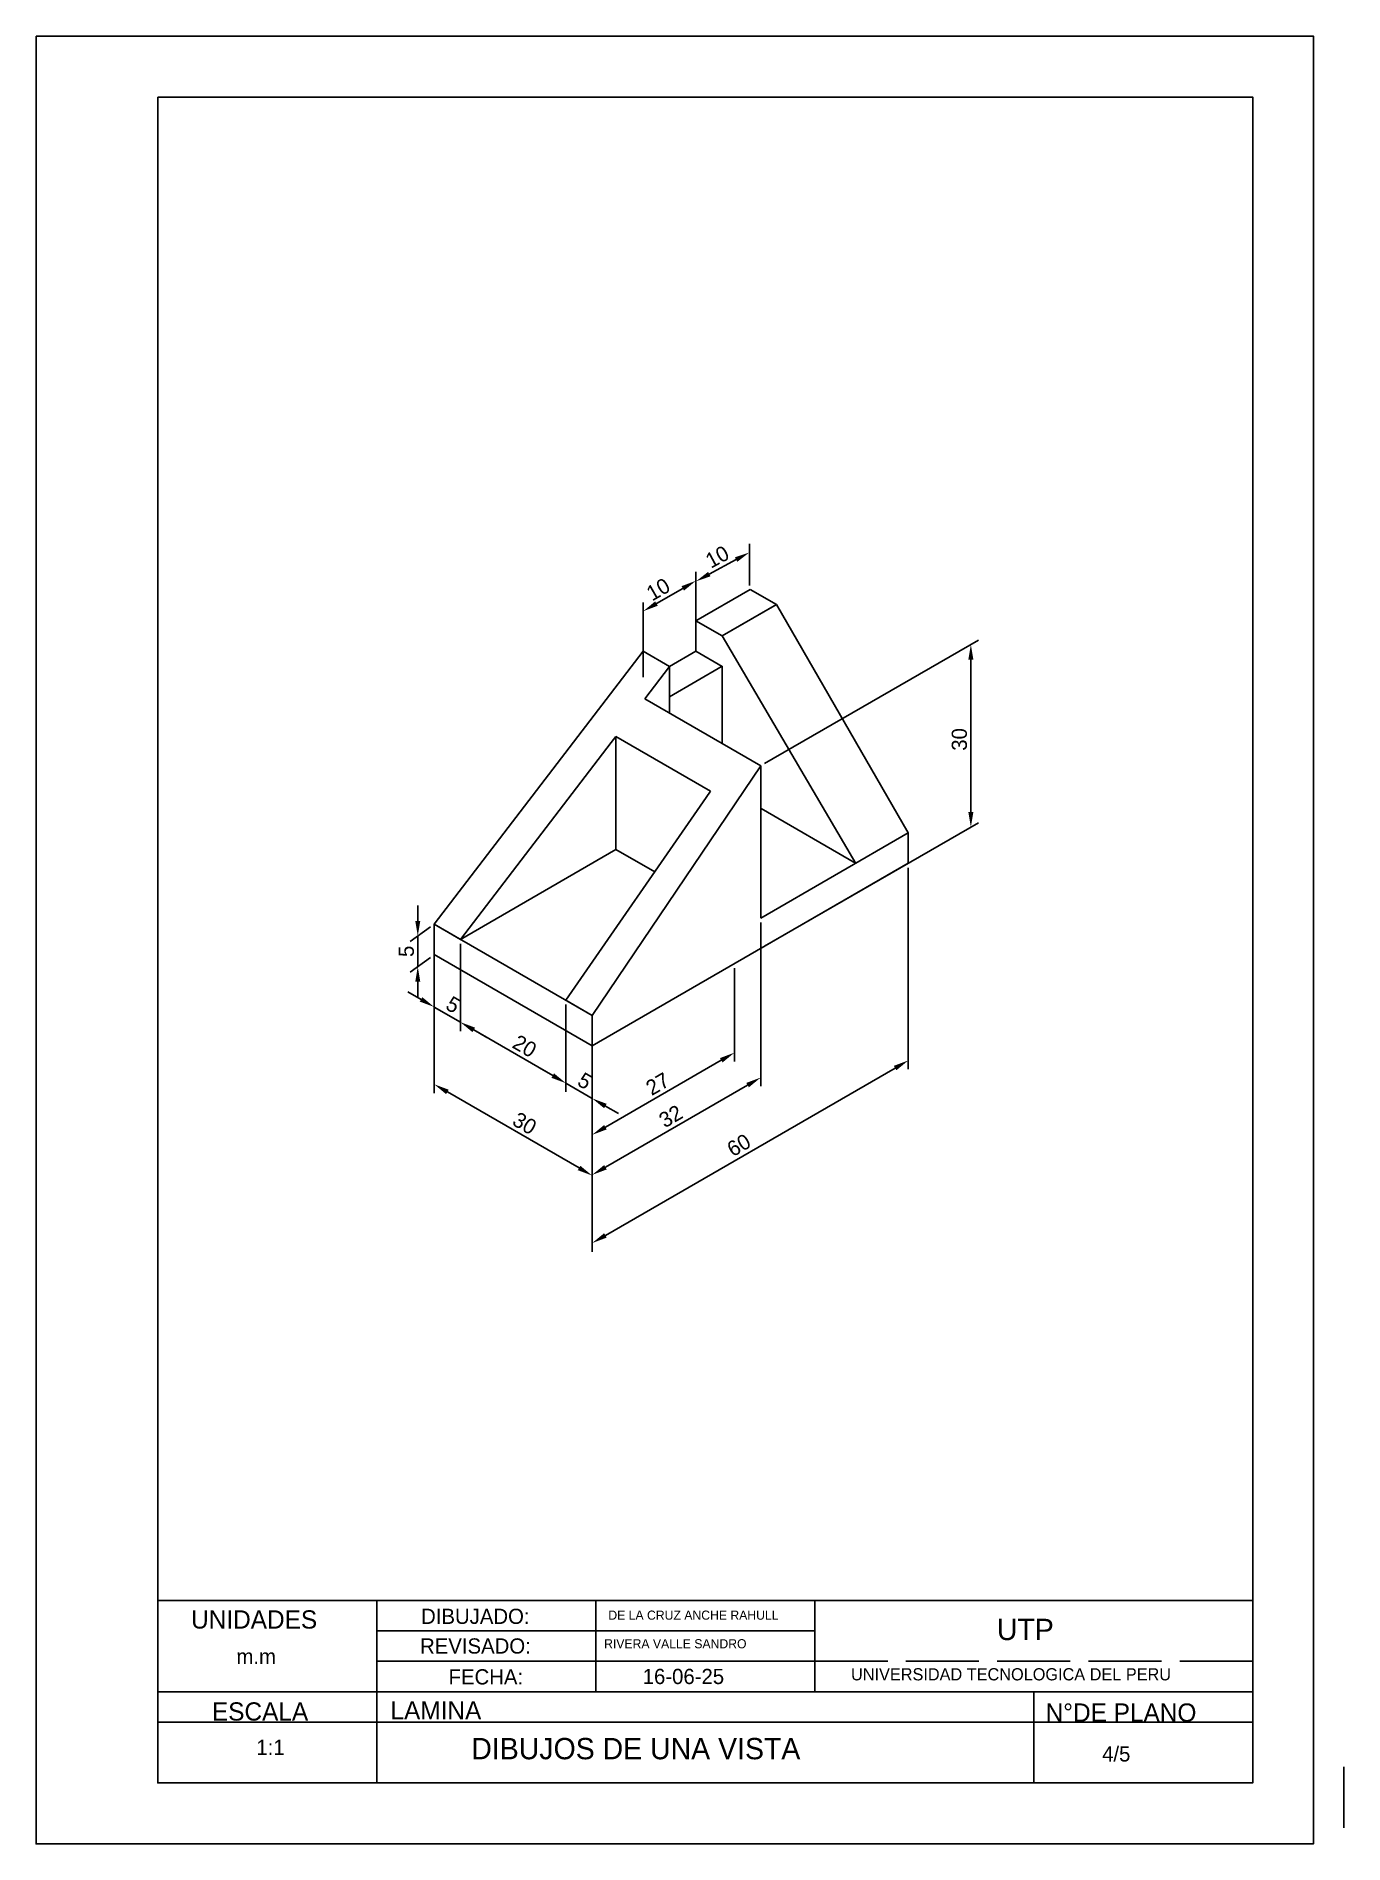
# Model space of a CAD drawing. Header units: millimetres. Extents: x 267 to 482, y 101 to 398.
import ezdxf

# ---------------------------------------------------------------- set-up
doc = ezdxf.new("R2010")
doc.units = ezdxf.units.MM
doc.linetypes.add('ACAD_ISO02W100', pattern=[15, 12, -3])
doc.dimstyles.new('ISO-25', dxfattribs={"dimtxt": 2.5, "dimasz": 2.5, "dimexe": 1.25, "dimexo": 0.625, "dimtad": 1, "dimtxsty": 'Standard', "dimcen": 2.5, "dimadec": 0, "dimazin": 0, "dimtfac": 1, "dimtmove": 0, "dimatfit": 3, "dimfxl": 1, "dimarcsym": 0})

# ---------------------------------------------------------------- blocks, each defined once
blk = doc.blocks.new('*D1')
at = {"color": 0, "lineweight": -2, "transparency": 16777216}
for p, q in [((386.28, 252.2), (386.28, 225.28)), ((358.56, 236.2), (358.56, 209.28)), ((360.73, 211.98), (384.11, 225.48))]:
    blk.add_line(p, q, dxfattribs=at)
at = {"color": 0, "transparency": 16777216}
for points in [[(383.9, 225.84), (384.32, 225.12), (386.28, 226.73)], [(360.52, 212.34), (360.94, 211.62), (358.56, 210.73)]]:
    blk.add_solid(points, dxfattribs=at)
at = {"layer": 'Defpoints', "color": 0, "transparency": 16777216}
for p in [(386.28, 252.93), (358.56, 236.93), (386.28, 226.73)]:
    blk.add_point(p, dxfattribs=at)
at = {"color": 0, "transparency": 16777216, "insert": (371.48, 220.35), "char_height": 2.5, "attachment_point": 5, "rotation": 30}
blk.add_mtext('32', dxfattribs=at)
blk = doc.blocks.new('*D2')
at = {"color": 0, "lineweight": -2, "transparency": 16777216}
for p, q in [((381.95, 244.7), (381.95, 229.36)), ((358.56, 231.2), (358.56, 215.86)), ((360.73, 218.56), (379.78, 229.56))]:
    blk.add_line(p, q, dxfattribs=at)
at = {"color": 0, "transparency": 16777216}
for points in [[(379.57, 229.92), (379.99, 229.2), (381.95, 230.81)], [(360.52, 218.92), (360.94, 218.2), (358.56, 217.31)]]:
    blk.add_solid(points, dxfattribs=at)
at = {"layer": 'Defpoints', "color": 0, "transparency": 16777216}
for p in [(381.95, 245.43), (358.56, 231.93), (381.95, 230.81)]:
    blk.add_point(p, dxfattribs=at)
at = {"color": 0, "transparency": 16777216, "insert": (369.32, 225.68), "char_height": 2.5, "attachment_point": 5, "rotation": 30}
blk.add_mtext('27', dxfattribs=at)
blk = doc.blocks.new('*D3')
at = {"color": 0, "lineweight": -2, "transparency": 16777216}
for p, q in [((375.61, 297.49), (375.61, 309.78)), ((373.45, 307.09), (369.12, 304.59)), ((366.95, 292.49), (366.95, 304.78))]:
    blk.add_line(p, q, dxfattribs=at)
at = {"color": 0, "transparency": 16777216}
for points in [[(373.24, 307.45), (373.66, 306.73), (375.61, 308.34)], [(368.91, 304.95), (369.33, 304.23), (366.95, 303.34)]]:
    blk.add_solid(points, dxfattribs=at)
at = {"layer": 'Defpoints', "color": 0, "transparency": 16777216}
for p in [(366.95, 303.34), (375.61, 296.77), (366.95, 291.77)]:
    blk.add_point(p, dxfattribs=at)
at = {"color": 0, "transparency": 16777216, "insert": (369.41, 306.92), "char_height": 2.5, "attachment_point": 5, "rotation": 30}
blk.add_mtext('10', dxfattribs=at)
blk = doc.blocks.new('*D4')
at = {"color": 0, "lineweight": -2, "transparency": 16777216}
for p, q in [((384.41, 307.56), (384.41, 314.42)), ((375.61, 302.81), (375.61, 309.67)), ((377.81, 309.43), (382.21, 311.81))]:
    blk.add_line(p, q, dxfattribs=at)
at = {"color": 0, "transparency": 16777216}
for points in [[(382.01, 312.18), (382.41, 311.45), (384.41, 313)], [(377.62, 309.8), (378.01, 309.07), (375.61, 308.24)]]:
    blk.add_solid(points, dxfattribs=at)
at = {"layer": 'Defpoints', "color": 0, "transparency": 16777216}
for p in [(384.41, 313), (384.41, 306.85), (375.61, 302.1)]:
    blk.add_point(p, dxfattribs=at)
at = {"color": 0, "transparency": 16777216, "insert": (379.12, 312.27), "char_height": 2.5, "attachment_point": 5, "rotation": 28.4015}
blk.add_mtext('10', dxfattribs=at)
blk = doc.blocks.new('*D5')
at = {"color": 0, "lineweight": -2, "transparency": 16777216}
for p, q in [((410.53, 261.2), (410.53, 228.09)), ((358.56, 231.2), (358.56, 198.09)), ((360.73, 200.78), (408.36, 228.28))]:
    blk.add_line(p, q, dxfattribs=at)
at = {"color": 0, "transparency": 16777216}
for points in [[(408.15, 228.64), (408.57, 227.92), (410.53, 229.53)], [(360.52, 201.14), (360.94, 200.42), (358.56, 199.53)]]:
    blk.add_solid(points, dxfattribs=at)
at = {"layer": 'Defpoints', "color": 0, "transparency": 16777216}
for p in [(410.53, 261.93), (358.56, 231.93), (410.53, 229.53)]:
    blk.add_point(p, dxfattribs=at)
at = {"color": 0, "transparency": 16777216, "insert": (382.67, 215.61), "char_height": 2.5, "attachment_point": 5, "rotation": 30}
blk.add_mtext('60', dxfattribs=at)
blk = doc.blocks.new('*D6')
at = {"color": 0, "lineweight": -2, "transparency": 16777216}
for p, q in [((332.58, 246.2), (332.58, 224.17)), ((358.56, 231.2), (358.56, 209.17)), ((334.75, 224.36), (356.4, 211.86))]:
    blk.add_line(p, q, dxfattribs=at)
at = {"color": 0, "transparency": 16777216}
for points in [[(334.96, 224.72), (334.54, 224), (332.58, 225.61)], [(356.61, 212.22), (356.19, 211.5), (358.56, 210.61)]]:
    blk.add_solid(points, dxfattribs=at)
at = {"layer": 'Defpoints', "color": 0, "transparency": 16777216}
for p in [(332.58, 246.93), (358.56, 231.93), (358.56, 210.61)]:
    blk.add_point(p, dxfattribs=at)
at = {"color": 0, "transparency": 16777216, "insert": (347.45, 219.19), "char_height": 2.5, "attachment_point": 5, "rotation": 330}
blk.add_mtext('30', dxfattribs=at)
blk = doc.blocks.new('*D7')
at = {"color": 0, "lineweight": -2, "transparency": 16777216}
for p, q in [((336.91, 248.7), (336.91, 234.35)), ((354.23, 238.7), (354.23, 224.35)), ((339.08, 234.55), (352.07, 227.05))]:
    blk.add_line(p, q, dxfattribs=at)
at = {"color": 0, "transparency": 16777216}
for points in [[(339.29, 234.91), (338.87, 234.18), (336.91, 235.8)], [(352.28, 227.41), (351.86, 226.68), (354.23, 225.8)]]:
    blk.add_solid(points, dxfattribs=at)
at = {"layer": 'Defpoints', "color": 0, "transparency": 16777216}
for p in [(336.91, 249.43), (354.23, 239.43), (354.23, 225.8)]:
    blk.add_point(p, dxfattribs=at)
at = {"color": 0, "transparency": 16777216, "insert": (347.45, 231.88), "char_height": 2.5, "attachment_point": 5, "rotation": 330}
blk.add_mtext('20', dxfattribs=at)
blk = doc.blocks.new('*D8')
at = {"color": 0, "lineweight": -2, "transparency": 16777216}
for p, q in [((332.58, 251.2), (332.58, 236.87)), ((336.91, 248.7), (336.91, 234.37)), ((330.42, 239.56), (328.25, 240.81)), ((332.58, 238.31), (336.91, 235.81)), ((339.08, 234.56), (341.24, 233.31))]:
    blk.add_line(p, q, dxfattribs=at)
at = {"color": 0, "transparency": 16777216}
for points in [[(330.63, 239.92), (330.21, 239.2), (332.58, 238.31)], [(339.29, 234.92), (338.87, 234.2), (336.91, 235.81)]]:
    blk.add_solid(points, dxfattribs=at)
at = {"layer": 'Defpoints', "color": 0, "transparency": 16777216}
for p in [(332.58, 251.93), (336.91, 249.43), (336.91, 235.81)]:
    blk.add_point(p, dxfattribs=at)
at = {"color": 0, "transparency": 16777216, "insert": (335.69, 238.68), "char_height": 2.5, "attachment_point": 5, "rotation": 330}
blk.add_mtext('5', dxfattribs=at)
blk = doc.blocks.new('*D9')
at = {"color": 0, "lineweight": -2, "transparency": 16777216}
for p, q in [((354.23, 238.7), (354.23, 224.35)), ((358.56, 236.2), (358.56, 221.85)), ((352.07, 227.04), (349.9, 228.29)), ((354.23, 225.79), (358.56, 223.29)), ((360.73, 222.04), (362.9, 220.79))]:
    blk.add_line(p, q, dxfattribs=at)
at = {"color": 0, "transparency": 16777216}
for points in [[(352.28, 227.4), (351.86, 226.68), (354.23, 225.79)], [(360.94, 222.4), (360.52, 221.68), (358.56, 223.29)]]:
    blk.add_solid(points, dxfattribs=at)
at = {"layer": 'Defpoints', "color": 0, "transparency": 16777216}
for p in [(354.23, 239.43), (358.56, 236.93), (358.56, 223.29)]:
    blk.add_point(p, dxfattribs=at)
at = {"color": 0, "transparency": 16777216, "insert": (357.34, 226.16), "char_height": 2.5, "attachment_point": 5, "rotation": 330}
blk.add_mtext('5', dxfattribs=at)
blk = doc.blocks.new('*D10')
at = {"color": 0, "lineweight": -2, "transparency": 16777216}
for p, q in [((329.88, 252.46), (329.88, 254.96)), ((331.96, 251.47), (328.63, 249.05)), ((329.88, 249.96), (329.88, 244.96)), ((331.96, 246.47), (328.63, 244.05)), ((329.88, 242.46), (329.88, 239.96))]:
    blk.add_line(p, q, dxfattribs=at)
at = {"color": 0, "transparency": 16777216}
for points in [[(329.47, 252.46), (330.3, 252.46), (329.88, 249.96)], [(329.47, 242.46), (330.3, 242.46), (329.88, 244.96)]]:
    blk.add_solid(points, dxfattribs=at)
at = {"layer": 'Defpoints', "color": 0, "transparency": 16777216}
for p in [(332.58, 251.93), (332.58, 246.93), (329.88, 244.96)]:
    blk.add_point(p, dxfattribs=at)
at = {"color": 0, "transparency": 16777216, "insert": (328.01, 247.46), "char_height": 2.5, "attachment_point": 5, "rotation": 90}
blk.add_mtext('5', dxfattribs=at)
blk = doc.blocks.new('*D11')
at = {"color": 0, "lineweight": -2, "transparency": 16777216}
for p, q in [((386.9, 278.29), (422.06, 298.58)), ((420.81, 295.36), (420.81, 270.36)), ((386.9, 248.29), (422.06, 268.58))]:
    blk.add_line(p, q, dxfattribs=at)
at = {"color": 0, "transparency": 16777216}
for points in [[(420.39, 295.36), (421.23, 295.36), (420.81, 297.86)], [(420.39, 270.36), (421.23, 270.36), (420.81, 267.86)]]:
    blk.add_solid(points, dxfattribs=at)
at = {"layer": 'Defpoints', "color": 0, "transparency": 16777216}
for p in [(386.28, 277.93), (420.81, 267.86), (386.28, 247.93)]:
    blk.add_point(p, dxfattribs=at)
at = {"color": 0, "transparency": 16777216, "insert": (418.93, 282.27), "char_height": 2.5, "attachment_point": 5, "rotation": 90}
blk.add_mtext('30', dxfattribs=at)

msp = doc.modelspace()

# ---------------------------------------------------------------- linework, layer by layer
for p, q in [((384.546, 306.926), (375.615, 301.769)), ((388.876, 304.426), (384.546, 306.926)), ((379.945, 299.269), (388.876, 304.426)), ((379.945, 299.269), (388.605, 304.269)), ((410.526, 266.926), (388.876, 304.426)), ((379.945, 299.269), (375.615, 301.769)), ((375.615, 301.769), (375.615, 296.769)), ((401.902, 261.863), (379.945, 299.269)), ((366.955, 296.769), (332.584, 251.926)), ((366.955, 296.769), (371.285, 294.269)), ((367.197, 288.942), (371.275, 294.264)), ((375.615, 296.769), (371.272, 294.262)), ((371.272, 294.277), (371.28, 294.288)), ((371.272, 294.277), (371.277, 289.277)), ((371.28, 294.288), (371.275, 294.285)), ((371.275, 294.285), (371.275, 286.587)), ((371.275, 294.264), (371.285, 294.269)), ((371.277, 289.277), (379.945, 294.282)), ((375.615, 296.769), (379.945, 294.269)), ((379.945, 294.282), (379.945, 281.582)), ((386.278, 277.926), (367.197, 288.942)), ((361.702, 281.771), (362.465, 282.768)), ((378.031, 273.781), (362.465, 282.768)), ((362.465, 282.768), (362.465, 264.177)), ((336.914, 249.426), (361.702, 281.771)), ((386.278, 277.926), (358.565, 236.926)), ((386.278, 252.926), (386.278, 277.926)), ((377.32, 272.754), (378.031, 273.781)), ((354.235, 239.426), (377.32, 272.754)), ((401.866, 261.926), (386.313, 270.905)), ((386.278, 252.926), (410.526, 266.926)), ((410.526, 261.926), (410.526, 266.926)), ((336.914, 249.426), (362.465, 264.177)), ((358.565, 231.926), (410.526, 261.926)), ((362.465, 264.177), (368.833, 260.5)), ((332.584, 246.926), (332.584, 251.926)), ((345.575, 244.426), (332.584, 251.926)), ((332.584, 251.926), (336.914, 249.426)), ((332.584, 246.926), (358.565, 231.926)), ((345.575, 244.426), (358.565, 236.926)), ((358.565, 236.926), (354.235, 239.426)), ((358.565, 231.926), (358.565, 236.926)), ((467.144, 140.818), (287.144, 140.818)), ((287.144, 140.818), (287.144, 110.818)), ((323.144, 140.818), (323.144, 110.818)), ((359.144, 140.818), (359.144, 125.818)), ((395.144, 140.818), (395.144, 125.818)), ((467.144, 110.818), (467.144, 140.818)), ((323.144, 135.818), (395.144, 135.818)), ((323.144, 130.818), (395.144, 130.818)), ((287.144, 125.818), (467.144, 125.818)), ((287.144, 125.818), (287.144, 120.818)), ((431.144, 125.818), (431.144, 110.818)), ((287.144, 120.818), (467.144, 120.818)), ((482.13, 103.47), (482.135, 113.47)), ((287.144, 110.818), (467.144, 110.818)), ((477.144, 110.818), (477.139, 110.818))]:
    msp.add_line(p, q)
at = {"linetype": 'ACAD_ISO02W100'}
msp.add_line((395.144, 130.818), (467.144, 130.818), dxfattribs=at)
for points in [[(267.139, 397.818), (477.139, 397.818), (477.139, 100.818), (267.139, 100.818)], [(287.144, 387.818), (467.144, 387.818), (467.144, 110.818), (287.144, 110.818)]]:
    msp.add_lwpolyline(points, close=True)

# ---------------------------------------------------------------- texts
for s, height, p in [('UNIDADES', 3, (292.616, 136.185)), ('DIBUJADO:', 2.5, (330.428, 136.949)), ('DE LA CRUZ ANCHE RAHULL', 1.5, (361.214, 137.643)), ('UTP', 3.5, (425.089, 134.295)), ('REVISADO:', 2.5, (330.259, 132.078)), ('RIVERA VALLE SANDRO', 1.5, (360.518, 132.945)), ('m.m', 2.5, (300.068, 130.344)), ('FECHA:', 2.5, (334.942, 127.006)), ('16-06-25', 2.5, (366.862, 127.071)), ('UNIVERSIDAD TECNOLOGICA DEL PERU', 2, (401.112, 127.676)), ('ESCALA', 3, (296.038, 121.068)), ('LAMINA', 3, (325.396, 121.248)), ('N°DE PLANO', 3, (433.103, 120.888)), ('1:1', 2.5, (303.344, 115.432)), ('DIBUJOS DE UNA VISTA', 3.5, (338.684, 114.716)), ('4/5', 2.5, (442.391, 114.341))]:
    msp.add_text(s, height=height).set_placement(p)

# ---------------------------------------------------------------- dimensions: what is measured, and where the dimension line sits
for p1, p2, distance, picture, middle in [((375.615, 302.096), (384.411, 306.853), 5.408, '*D4', (379.121, 312.273)), ((358.565, 236.926), (386.278, 252.926), -22.689, '*D1', (371.484, 220.351)), ((358.565, 231.926), (381.948, 245.426), -12.661, '*D2', (369.319, 225.68))]:
    dim = msp.add_aligned_dim(p1=p1, p2=p2, distance=distance, dimstyle='ISO-25')
    dim.commit()
    dim.dimension.update_dxf_attribs({"geometry": picture, "text_midpoint": middle})
for base, p1, p2, angle, picture, middle in [((366.955, 303.338), (375.615, 296.769), (366.955, 291.769), 210, '*D3', (370.347, 305.297)), ((420.809, 267.862), (386.278, 277.926), (386.278, 247.926), 270, '*D11', (420.809, 282.274)), ((410.526, 229.53), (358.565, 231.926), (410.526, 261.926), 30, '*D5', (383.608, 213.989)), ((329.884, 244.96), (332.584, 251.926), (332.584, 246.926), 270, '*D10', (329.884, 247.46)), ((336.914, 235.81), (332.584, 251.926), (336.914, 249.426), 330, '*D8', (334.749, 237.06)), ((358.565, 210.609), (332.584, 246.926), (358.565, 231.926), 330, '*D6', (346.512, 217.568)), ((354.235, 225.795), (336.914, 249.426), (354.235, 239.426), 330, '*D7', (346.512, 230.254)), ((358.565, 223.291), (354.235, 239.426), (358.565, 236.926), 330, '*D9', (356.4, 224.541))]:
    dim = msp.add_linear_dim(base=base, p1=p1, p2=p2, angle=angle, dimstyle='ISO-25')
    dim.commit()
    dim.dimension.update_dxf_attribs({"geometry": picture, "text_midpoint": middle, "dimtype": 161})

doc.saveas('drawing.dxf')
